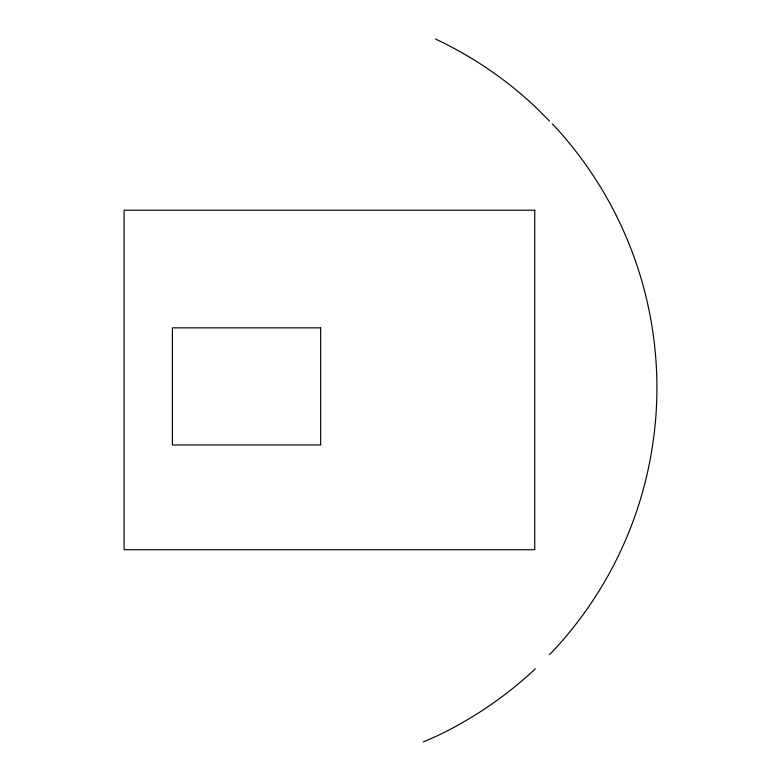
<?xml version="1.0" encoding="UTF-8"?>
<svg xmlns="http://www.w3.org/2000/svg" width="781" height="781" viewBox="0 0 781 781"><rect width="100%" height="100%" fill="white"/><g stroke="black" fill="none" stroke-linecap="round" stroke-linejoin="round"><path stroke-width="1.17" d="M549.443 654.673L552.44 651.676A385.453 385.453 0 0 0 552.44 123.954M423.185 741.95L435.573 736.59A385.453 385.453 0 0 0 535.317 668.8M549.443 120.967L535.317 106.831A385.453 385.453 0 0 0 435.573 39.05M534.751 210.216L124.091 210.216L124.091 549.707L534.751 549.707L534.751 210.216M320.669 327.864L172.416 327.864L172.416 444.965L320.669 444.965L320.669 327.864"/></g></svg>
